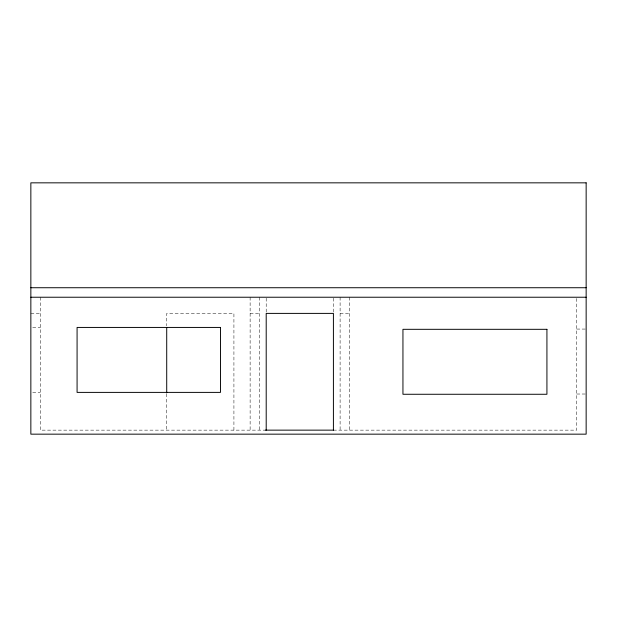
<?xml version="1.0" encoding="UTF-8"?>
<svg xmlns="http://www.w3.org/2000/svg" width="617" height="617" viewBox="0 0 617 617"><rect width="100%" height="100%" fill="white"/><g stroke="black" fill="none" stroke-linecap="round" stroke-linejoin="round"><path stroke-width="0.46" stroke-dasharray="3.08 2.31" d="M30.85 313.39L40.252 313.39M250.124 313.39L259.518 313.39M340.106 313.39L349.5 313.39M32.732 327.434L40.252 327.434M576.748 329.062L586.15 329.062M32.732 392.389L40.252 392.389M576.748 394.016L585.209 394.016M266.205 430.142L40.252 430.142L40.252 297.232M333.411 430.142L576.748 430.142L576.748 297.232M349.5 297.232L349.5 430.142M340.106 297.232L340.106 430.142M333.411 298.196L333.411 312.642M266.205 298.196L266.205 312.642M259.518 297.232L259.518 430.142M250.124 297.232L250.124 430.142M233.92 430.142L233.92 313.39L166.713 313.39L166.713 325.83M166.713 393.777L166.713 430.142"/><path stroke-width="0.93" d="M30.85 287.73L586.15 287.73M30.85 297.232L586.15 297.232M265.287 430.142L333.542 430.142M333.411 430.142L333.411 313.39L266.205 313.39L266.205 430.142M166.713 327.743L166.713 392.821M586.15 182.84L30.85 182.84L30.85 434.16L586.15 434.16L586.15 182.84M220.477 327.434L77.079 327.434L77.079 392.389L220.477 392.389L220.477 327.434M546.924 329.316L402.947 329.316L402.947 394.271L546.924 394.271L546.924 329.316"/></g></svg>
